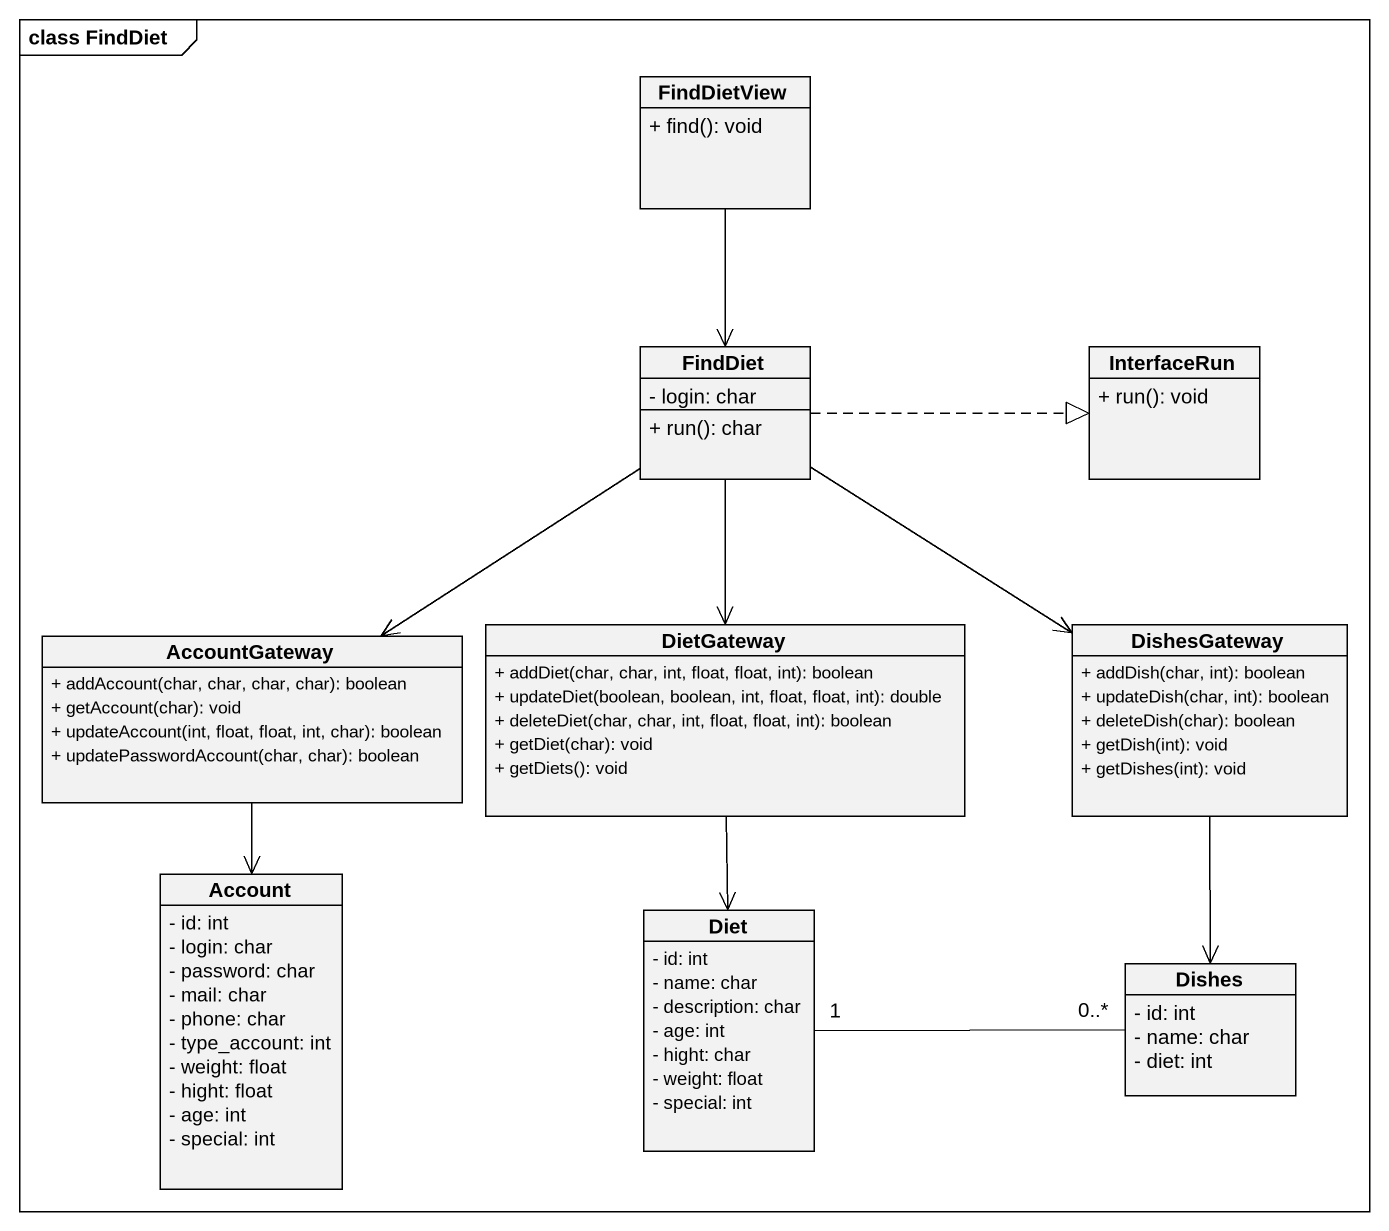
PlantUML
@startuml
mainframe class FindDiet
hide circle
hide empty members
skinparam classAttributeIconSize 0
class FindDietView {
  + find(): void
}
class FindDiet {
  - login: char
  + run(): char
}
class InterfaceRun {
  + run(): void
}
class AccountGateway {
  + addAccount(char, char, char, char): boolean
  + getAccount(char): void
  + updateAccount(int, float, float, int, char): boolean
  + updatePasswordAccount(char, char): boolean
}
class DietGateway {
  + addDiet(char, char, int, float, float, int): boolean
  + updateDiet(boolean, boolean, int, float, float, int): double
  + deleteDiet(char, char, int, float, float, int): boolean
  + getDiet(char): void
  + getDiets(): void
}
class DishesGateway {
  + addDish(char, int): boolean
  + updateDish(char, int): boolean
  + deleteDish(char): boolean
  + getDish(int): void
  + getDishes(int): void
}
class Account {
  - id: int
  - login: char
  - password: char
  - mail: char
  - phone: char
  - type_account: int
  - weight: float
  - hight: float
  - age: int
  - special: int
}
class Diet {
  - id: int
  - name: char
  - description: char
  - age: int
  - hight: char
  - weight: float
  - special: int
}
class Dishes {
  - id: int
  - name: char
  - diet: int
}
FindDietView --> FindDiet
FindDiet .right.|> InterfaceRun
FindDiet --> AccountGateway
FindDiet --> DietGateway
FindDiet --> DishesGateway
AccountGateway --> Account
DietGateway --> Diet
DishesGateway --> Dishes
Dishes "0..*" -left- "1" Diet
@enduml
